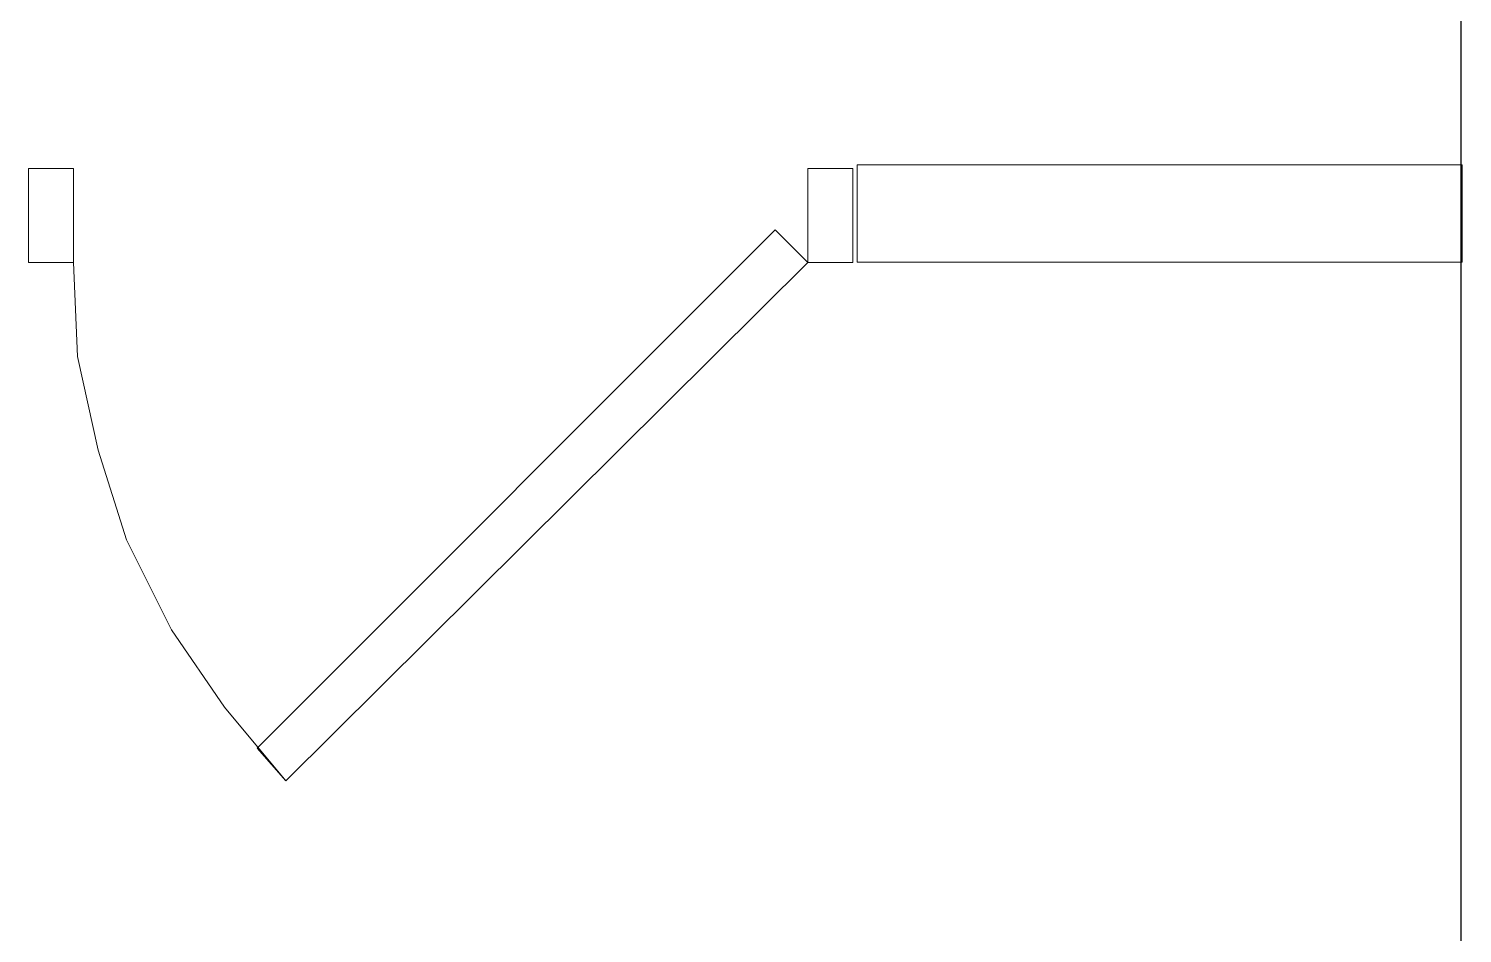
# Model space of a CAD drawing. Header units: millimetres. Extents: x 306002 to 1554695, y -207070 to 1535795.
# Drawn here: x 331474 to 333230, y -187920 to -186811 of the extents above; entities that cross this region are included whole.
import ezdxf

# ---------------------------------------------------------------- set-up
doc = ezdxf.new("R2010")
doc.units = ezdxf.units.MM
doc.layers.add('PDF _Геометрия', color=7, linetype='Continuous', true_color=0x719d2f)

msp = doc.modelspace()

# ---------------------------------------------------------------- linework, layer by layer
at = {"ltscale": 100}
msp.add_line((333228.8, -190180.6), (333228.8, -183970.6), dxfattribs=at)
at = {"color": 7, "lineweight": 20, "ltscale": 100, "true_color": 0xffffff}
msp.add_lwpolyline([(333230.3, -186978.2), (332489, -186978.2), (332489, -187097.3), (333230.3, -187097.3)], close=True, dxfattribs=at)
at = {"layer": 'PDF _Геометрия', "color": 0, "lineweight": 18, "transparency": 33554687}
for points in [[(331528.7, -186982.7), (331473.7, -186982.7), (331473.7, -187097.7), (331528.7, -187097.7)], [(332483.5, -186982.7), (332428.5, -186982.7), (332428.5, -187097.7), (332483.5, -187097.7)], [(332428.5, -187097.7), (332388.5, -187057.7), (331753.7, -187692.6), (331788.7, -187732.6)]]:
    msp.add_lwpolyline(points, close=True, dxfattribs=at)
msp.add_lwpolyline([(331528.7, -187097.7), (331533.7, -187212.7), (331558.7, -187327.7), (331593.7, -187437.6), (331648.7, -187547.6), (331713.7, -187642.6), (331788.7, -187732.6)], dxfattribs=at)

doc.saveas('drawing.dxf')
